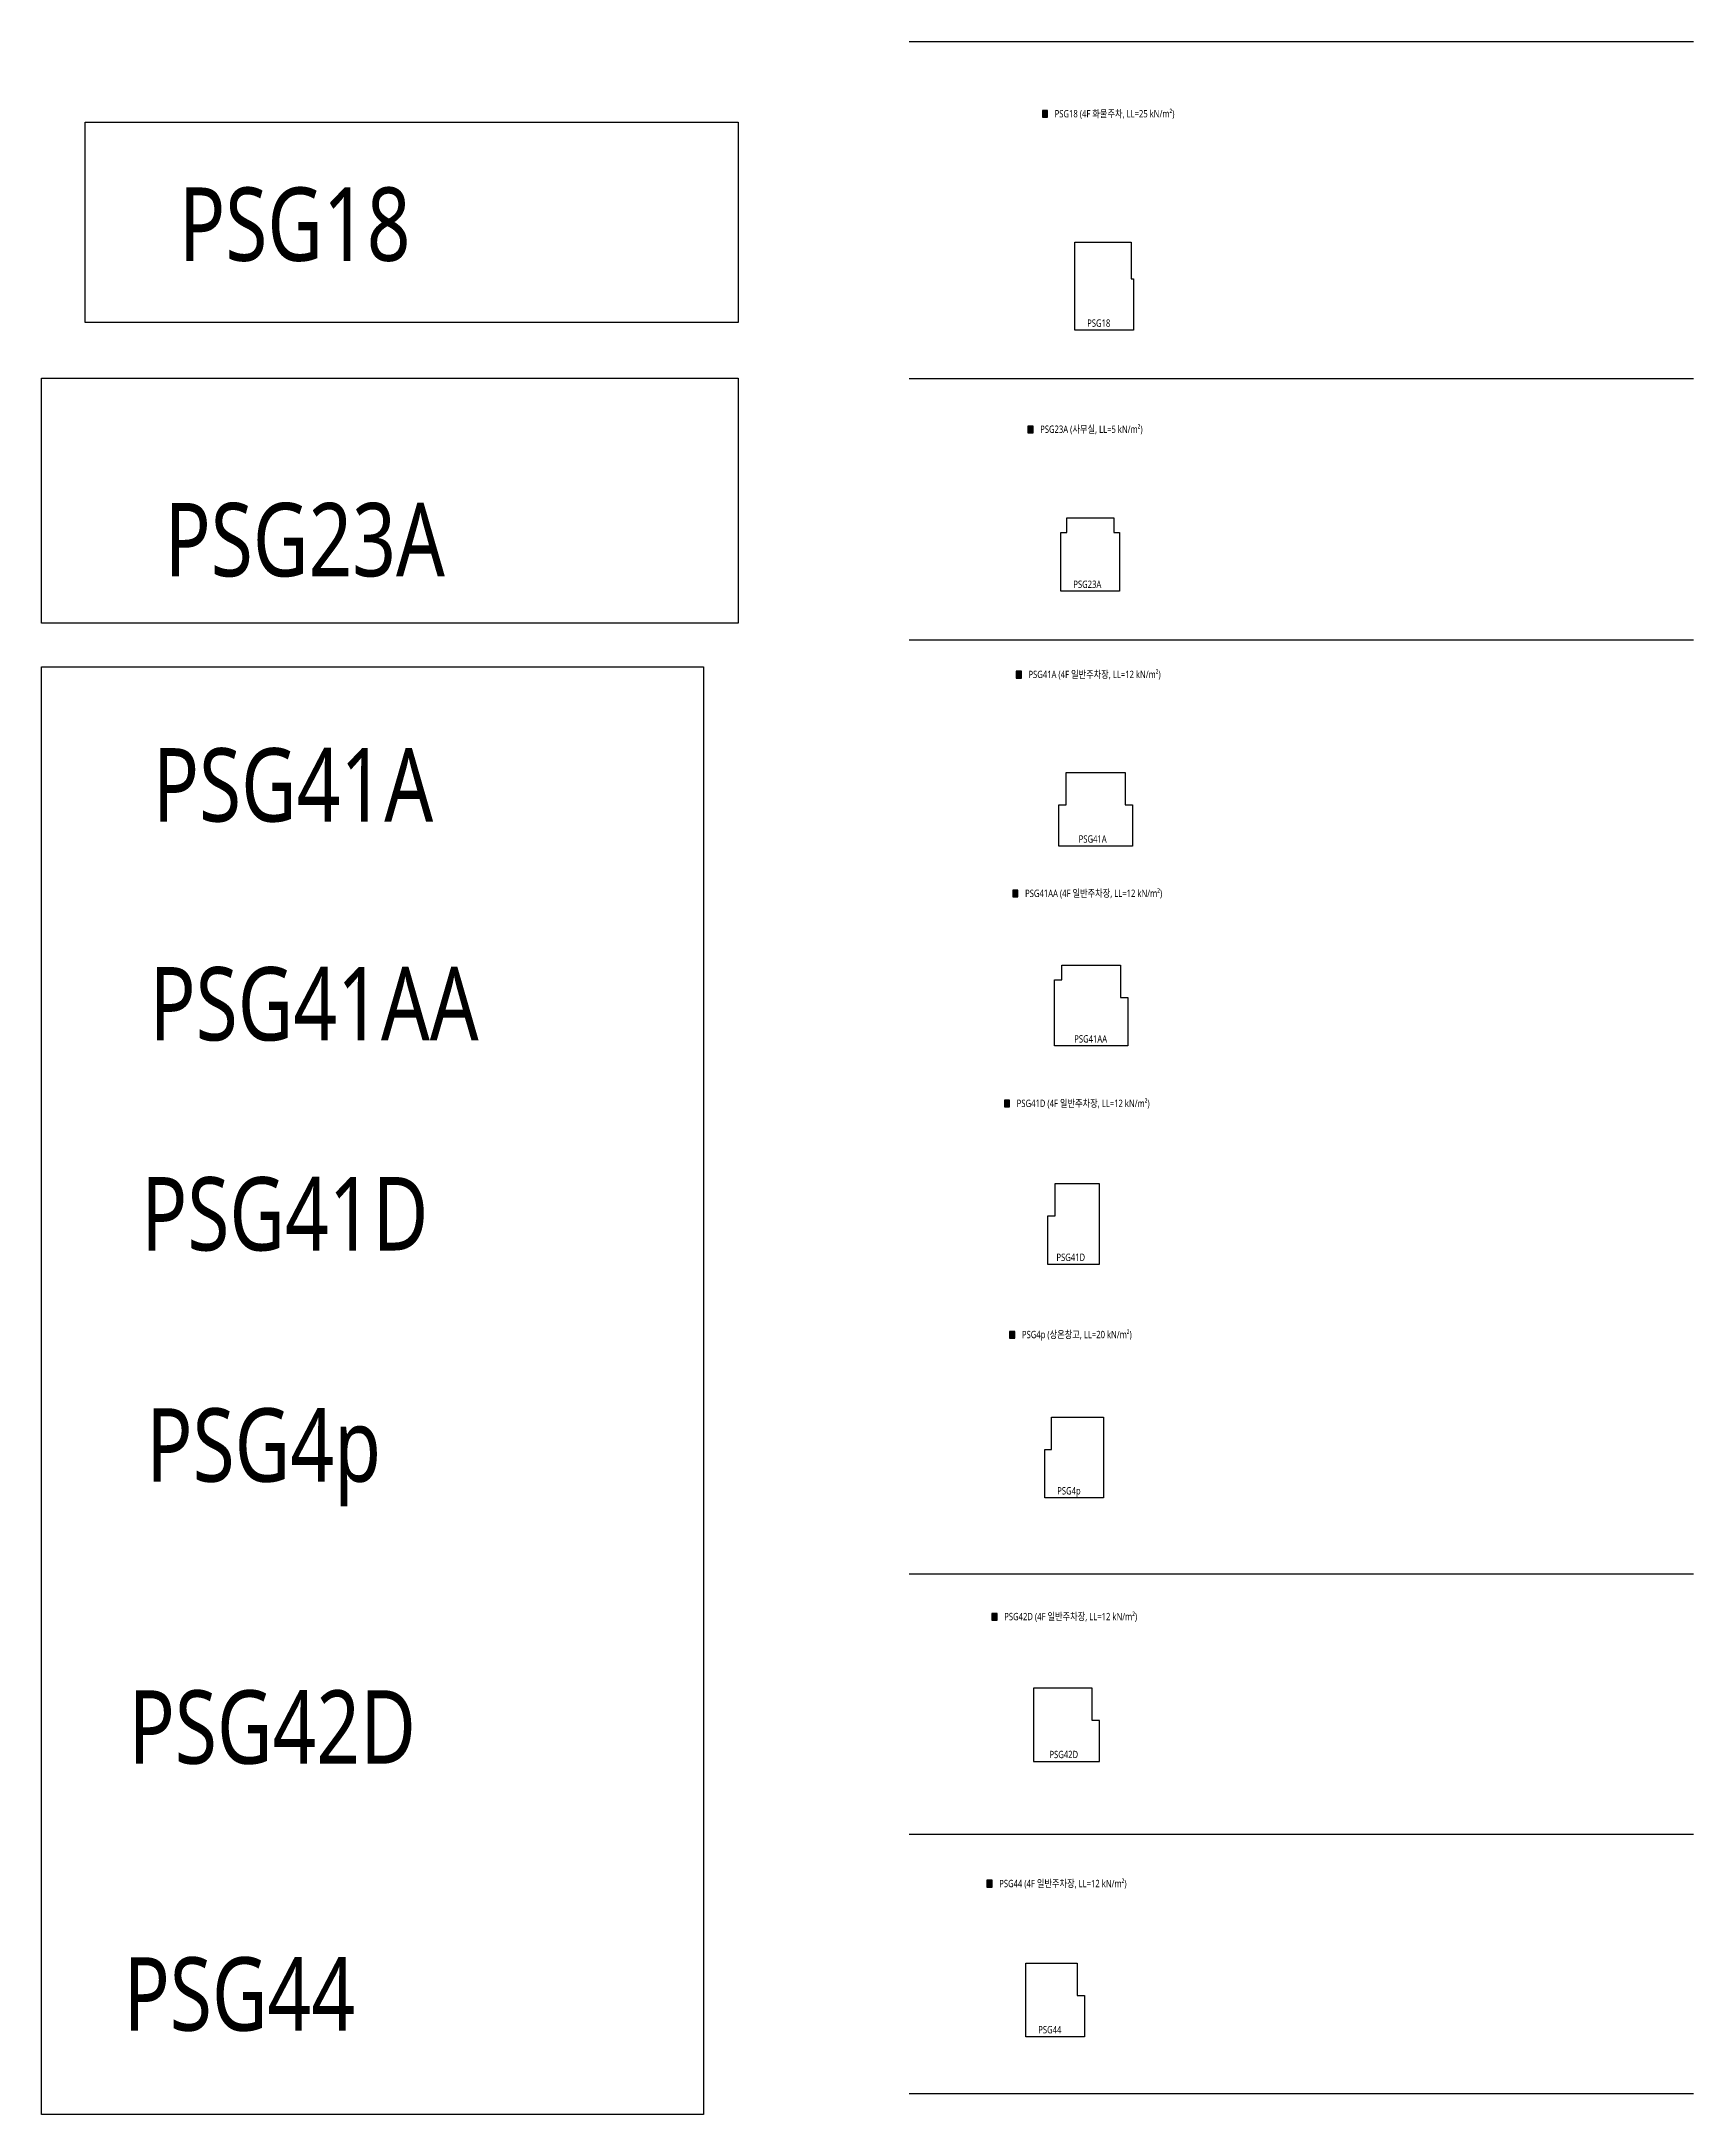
# Model space of a CAD drawing. Header units: millimetres. Extents: x 11948722 to 13111668, y -10771712 to -10232988.
# Drawn here: x 13074846 to 13097350, y -10469590 to -10441353 of the extents above; entities that cross this region are included whole.
import ezdxf
from ezdxf.enums import TextEntityAlignment as Align

# ---------------------------------------------------------------- set-up
doc = ezdxf.new("R2010")
doc.units = ezdxf.units.MM
doc.header["$LTSCALE"] = 150
doc.header["$MEASUREMENT"] = 0
doc.layers.get('0').update_dxf_attribs({"linetype": 'CONTINUOUS'})
doc.layers.get('Defpoints').update_dxf_attribs({"color": 117, "linetype": 'CONTINUOUS'})
doc.layers.add('0-TXT', color=7, linetype='CONTINUOUS')
doc.layers.add('CON-C', color=2, linetype='CONTINUOUS')
doc.styles.get("Standard").update_dxf_attribs({"font": 'NanumGothic.ttf'})

# ---------------------------------------------------------------- blocks, each defined once
blk = doc.blocks.new('PSG18')
at = {"layer": 'CON-C', "ltscale": 1200, "flags": 128}
blk.add_lwpolyline([(-400, 0), (-400, 1200), (370, 1200), (370, 700), (400, 700), (400, 0)], close=True, dxfattribs=at)
at = {"layer": 'Defpoints', "color": 1, "width": 0.8}
blk.add_text('PSG18', height=99.8, dxfattribs=at).set_placement((-231, 96), align=Align.MIDDLE_LEFT)
blk = doc.blocks.new('PSG23A')
at = {"layer": 'CON-C', "ltscale": 1200, "flags": 128}
blk.add_lwpolyline([(-400, 0), (-400, 800), (-320, 800), (-320, 1000), (320, 1000), (320, 800), (400, 800), (400, 0)], close=True, dxfattribs=at)
at = {"layer": 'Defpoints', "color": 1, "width": 0.8}
blk.add_text('PSG23A', height=99.8, dxfattribs=at).set_placement((-231, 96), align=Align.MIDDLE_LEFT)
blk = doc.blocks.new('PSG41A')
at = {"layer": 'CON-C', "ltscale": 1200, "flags": 128}
blk.add_lwpolyline([(-500, 0), (-500, 560), (-400, 560), (-400, 1000), (400, 1000), (400, 560), (500, 560), (500, 0)], close=True, dxfattribs=at)
at = {"layer": 'Defpoints', "color": 1, "width": 0.8}
blk.add_text('PSG41A', height=99.8, dxfattribs=at).set_placement((-231, 96), align=Align.MIDDLE_LEFT)
blk = doc.blocks.new('PSG41AA')
at = {"layer": 'CON-C', "ltscale": 1200, "flags": 128}
blk.add_lwpolyline([(-500, 0), (-500, 900), (-400, 900), (-400, 1100), (400, 1100), (400, 660), (500, 660), (500, 0)], close=True, dxfattribs=at)
at = {"layer": 'Defpoints', "color": 1, "width": 0.8}
blk.add_text('PSG41AA', height=99.8, dxfattribs=at).set_placement((-231, 96), align=Align.MIDDLE_LEFT)
blk = doc.blocks.new('PSG41D')
at = {"layer": 'CON-C', "ltscale": 1200, "flags": 128}
blk.add_lwpolyline([(-350, 0), (-350, 660), (-250, 660), (-250, 1100), (350, 1100), (350, 0)], close=True, dxfattribs=at)
at = {"layer": 'Defpoints', "color": 1, "width": 0.8}
blk.add_text('PSG41D', height=99.8, dxfattribs=at).set_placement((-231, 96), align=Align.MIDDLE_LEFT)
blk = doc.blocks.new('PSG4p')
at = {"layer": 'CON-C', "ltscale": 1200, "flags": 128}
blk.add_lwpolyline([(-400, 0), (-400, 660), (-310, 660), (-310, 1100), (400, 1100), (400, 1100), (400, 1100), (400, 0)], close=True, dxfattribs=at)
at = {"layer": 'Defpoints', "color": 1, "width": 0.8}
blk.add_text('PSG4p', height=99.8, dxfattribs=at).set_placement((-231, 96), align=Align.MIDDLE_LEFT)
blk = doc.blocks.new('PSG42D')
at = {"layer": 'CON-C', "ltscale": 1200, "flags": 128}
blk.add_lwpolyline([(450, 560), (350, 560), (350, 1000), (-450, 1000), (-450, 0), (450, 0)], close=True, dxfattribs=at)
at = {"layer": 'Defpoints', "color": 1, "width": 0.8}
blk.add_text('PSG42D', height=99.8, dxfattribs=at).set_placement((-231, 96), align=Align.MIDDLE_LEFT)
blk = doc.blocks.new('PSG44')
at = {"layer": 'CON-C', "ltscale": 1200, "flags": 128}
blk.add_lwpolyline([(-400, 0), (-400, 1000), (300, 1000), (300, 560), (400, 560), (400, 0)], close=True, dxfattribs=at)
at = {"layer": 'Defpoints', "color": 1, "width": 0.8}
blk.add_text('PSG44', height=99.8, dxfattribs=at).set_placement((-231, 96), align=Align.MIDDLE_LEFT)

msp = doc.modelspace()

# ---------------------------------------------------------------- hatches: boundary and pattern name
for points in [[(13088550.7, -10442386.2), (13088550.7, -10442293.5), (13088479.5, -10442293.5), (13088479.5, -10442386.2)], [(13088353, -10446683.3), (13088353, -10446590.6), (13088281.7, -10446590.6), (13088281.7, -10446683.3)], [(13088193.7, -10450023.2), (13088193.7, -10449930.5), (13088122.4, -10449930.5), (13088122.4, -10450023.2)], [(13088147.5, -10453004.9), (13088147.5, -10452912.2), (13088076.2, -10452912.2), (13088076.2, -10453004.9)], [(13088033.8, -10455865.7), (13088033.8, -10455773), (13087962.5, -10455773), (13087962.5, -10455865.7)], [(13088104.9, -10459014.6), (13088104.9, -10458921.9), (13088033.6, -10458921.9), (13088033.6, -10459014.6)], [(13087863.9, -10462856.1), (13087863.9, -10462763.4), (13087792.6, -10462763.4), (13087792.6, -10462856.1)], [(13087795.3, -10466492.1), (13087795.3, -10466399.4), (13087724, -10466399.4), (13087724, -10466492.1)]]:
    msp.add_hatch(color=256).paths.add_polyline_path(points)

# ---------------------------------------------------------------- linework, layer by layer
for points in [[(13088550.7, -10442386.2), (13088550.7, -10442293.5), (13088479.5, -10442293.5), (13088479.5, -10442386.2)], [(13088353, -10446683.3), (13088353, -10446590.6), (13088281.7, -10446590.6), (13088281.7, -10446683.3)], [(13088193.7, -10450023.2), (13088193.7, -10449930.5), (13088122.4, -10449930.5), (13088122.4, -10450023.2)], [(13088147.5, -10453004.9), (13088147.5, -10452912.2), (13088076.2, -10452912.2), (13088076.2, -10453004.9)], [(13088033.8, -10455865.7), (13088033.8, -10455773), (13087962.5, -10455773), (13087962.5, -10455865.7)], [(13088104.9, -10459014.6), (13088104.9, -10458921.9), (13088033.6, -10458921.9), (13088033.6, -10459014.6)], [(13087863.9, -10462856.1), (13087863.9, -10462763.4), (13087792.6, -10462763.4), (13087792.6, -10462856.1)], [(13087795.3, -10466492.1), (13087795.3, -10466399.4), (13087724, -10466399.4), (13087724, -10466492.1)]]:
    msp.add_lwpolyline(points, close=True)
at = {"layer": 'CON-C', "ltscale": 1200}
for p, q in [((13086663.4, -10441352.9), (13097349.6, -10441352.9)), ((13086663.4, -10445941.8), (13097349.6, -10445941.8)), ((13086663.4, -10449503.9), (13097349.6, -10449503.9)), ((13086663.4, -10462225.6), (13097349.6, -10462225.6)), ((13086663.4, -10465769.5), (13097349.6, -10465769.5)), ((13086663.4, -10469304.6), (13097349.6, -10469304.6))]:
    msp.add_line(p, q, dxfattribs=at)
for points in [[(13075440.4, -10442450.2), (13084335.3, -10442450.2), (13084335.3, -10445179.4), (13075440.4, -10445179.4)], [(13074845.7, -10445939.1), (13084335.3, -10445939.1), (13084335.3, -10449275.7), (13074845.7, -10449275.7)], [(13074845.7, -10449871.6), (13083862.6, -10449871.6), (13083862.6, -10469589.6), (13074845.7, -10469589.6)]]:
    msp.add_lwpolyline(points, close=True, dxfattribs=at)

# ---------------------------------------------------------------- block references
for name, p in [('PSG18', (13089321.1, -10445284.9)), ('PSG23A', (13089132.5, -10448842.2)), ('PSG41A', (13089205.6, -10452312)), ('PSG41AA', (13089145.2, -10455034.3)), ('PSG41D', (13088902.1, -10458009.5)), ('PSG4p', (13088913.1, -10461189.8)), ('PSG42D', (13088806.9, -10464781.2)), ('PSG44', (13088654.9, -10468529.6))]:
    msp.add_blockref(name, p, dxfattribs=at)

# ---------------------------------------------------------------- texts
at = {"width": 0.8}
for s, p in [('PSG18 (4F 화물주차, LL=25 kN/m²)', (13088647.3, -10442337)), ('PSG23A (사무실, LL=5 kN/m²)', (13088449.6, -10446634.1)), ('PSG41A (4F 일반주차장, LL=12 kN/m²)', (13088290.3, -10449974)), ('PSG41AA (4F 일반주차장, LL=12 kN/m²)', (13088244.1, -10452955.7)), ('PSG41D (4F 일반주차장, LL=12 kN/m²)', (13088130.4, -10455816.5)), ('PSG4p (상온창고, LL=20 kN/m²)', (13088201.5, -10458965.4)), ('PSG42D (4F 일반주차장, LL=12 kN/m²)', (13087960.4, -10462806.9)), ('PSG44 (4F 일반주차장, LL=12 kN/m²)', (13087891.8, -10466442.9))]:
    msp.add_text(s, height=99.792, dxfattribs=at).set_placement(p, align=Align.MIDDLE_LEFT)
at = {"layer": '0-TXT', "width": 0.8}
for s, p in [('PSG18', (13076720, -10443841.4)), ('PSG23A', (13076522.3, -10448138.5)), ('PSG41A', (13076362.9, -10451478.4)), ('PSG41AA', (13076316.7, -10454460.1)), ('PSG41D', (13076203, -10457320.9)), ('PSG4p', (13076274.1, -10460469.8)), ('PSG42D', (13076033.1, -10464311.3)), ('PSG44', (13075964.5, -10467947.3))]:
    msp.add_text(s, height=1000, dxfattribs=at).set_placement(p, align=Align.MIDDLE_LEFT)

doc.saveas('drawing.dxf')
